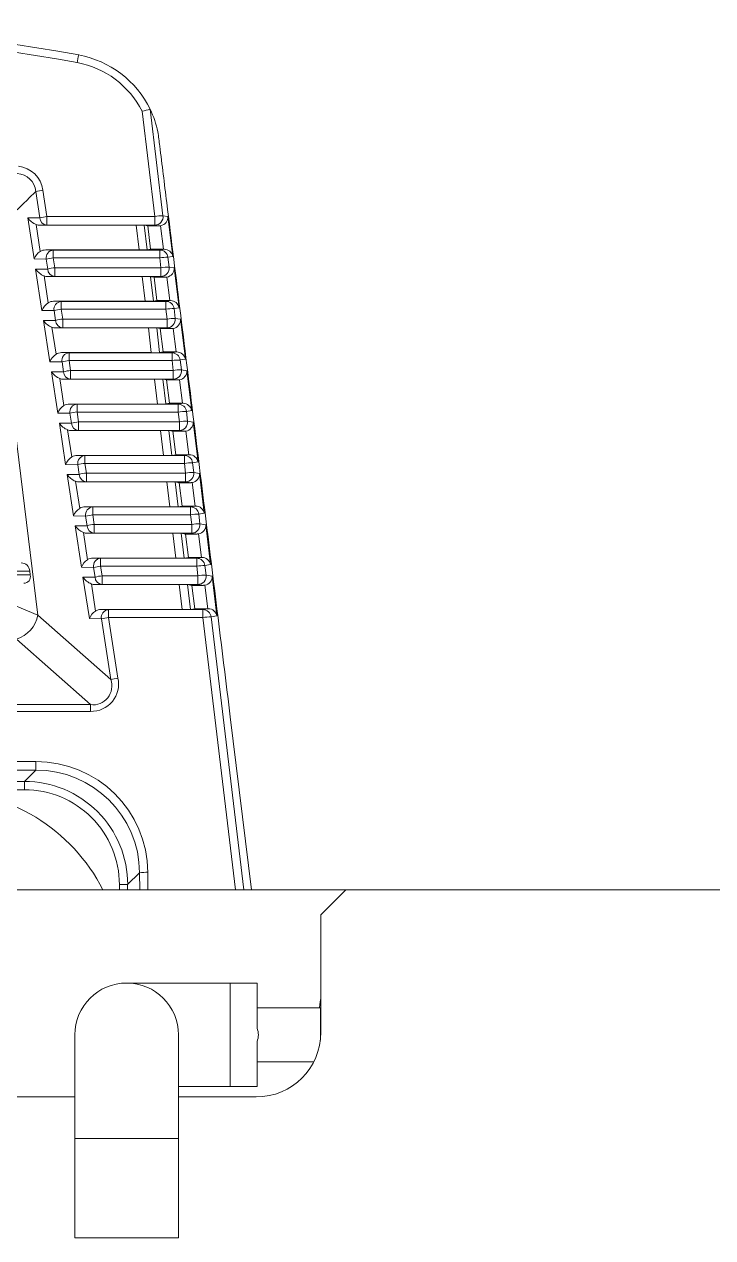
# Model space of a CAD drawing. Extents: x 7 to 113, y 1 to 87.
# Drawn here: x 49.349 to 50.18, y 40.438 to 41.903 of the extents above; entities that cross this region are included whole.
import ezdxf

# ---------------------------------------------------------------- set-up
doc = ezdxf.new("R2010")
doc.units = 0
doc.header["$MEASUREMENT"] = 0
doc.layers.add('OBJECT', color=7, linetype='CONTINUOUS')

msp = doc.modelspace()

# ---------------------------------------------------------------- linework, layer by layer
at = {"layer": 'OBJECT', "lineweight": 15}
for p, q in [((49.4915, 41.7982), (49.5068, 41.6713)), ((49.5167, 41.6719), (49.5012, 41.8006)), ((49.3633, 41.7013), (49.3681, 41.6697)), ((49.3767, 41.6713), (49.3719, 41.7029)), ((49.3536, 41.6695), (49.3681, 41.6697)), ((49.3612, 41.6199), (49.3536, 41.6695)), ((49.3767, 41.6713), (49.5068, 41.6713)), ((49.3767, 41.6607), (49.3767, 41.6713)), ((49.5068, 41.6607), (49.5068, 41.6713)), ((49.5167, 41.6719), (49.5226, 41.671)), ((49.5226, 41.671), (49.5285, 41.6229)), ((49.3637, 41.6614), (49.3687, 41.629)), ((49.3767, 41.6607), (49.3683, 41.6606)), ((49.4842, 41.6606), (49.3683, 41.6606)), ((49.5068, 41.6607), (49.3767, 41.6607)), ((49.4878, 41.6308), (49.4842, 41.6606)), ((49.4983, 41.6598), (49.4942, 41.6605)), ((49.4942, 41.6605), (49.4977, 41.6309)), ((49.4983, 41.6598), (49.5122, 41.6598)), ((49.5018, 41.6316), (49.4983, 41.6598)), ((49.5122, 41.6598), (49.5068, 41.6607)), ((49.5174, 41.6316), (49.5139, 41.66)), ((49.3657, 41.19), (49.3094, 41.6488)), ((49.3753, 41.6308), (49.3844, 41.6307)), ((49.3753, 41.6308), (49.4878, 41.6308)), ((49.3844, 41.6307), (49.3844, 41.6212)), ((49.3844, 41.6307), (49.5128, 41.6307)), ((49.3844, 41.6212), (49.3862, 41.6093)), ((49.5128, 41.6212), (49.3844, 41.6212)), ((49.4977, 41.6309), (49.5018, 41.6316)), ((49.5174, 41.6316), (49.5018, 41.6316)), ((49.5128, 41.6307), (49.5181, 41.6316)), ((49.5128, 41.6212), (49.5128, 41.6307)), ((49.5142, 41.6093), (49.5128, 41.6212)), ((49.5174, 41.6316), (49.5181, 41.6316)), ((49.5285, 41.6229), (49.5227, 41.6219)), ((49.5227, 41.6219), (49.5241, 41.61)), ((49.3758, 41.6196), (49.3612, 41.6199)), ((49.3631, 41.6075), (49.3776, 41.6077)), ((49.3707, 41.5578), (49.3631, 41.6075)), ((49.3776, 41.6077), (49.3758, 41.6196)), ((49.3862, 41.6093), (49.3862, 41.5988)), ((49.3862, 41.6093), (49.5142, 41.6093)), ((49.5142, 41.5988), (49.5142, 41.6093)), ((49.5241, 41.61), (49.5302, 41.609)), ((49.5302, 41.609), (49.5361, 41.5609)), ((49.3732, 41.5994), (49.3782, 41.567)), ((49.3862, 41.5988), (49.3778, 41.5986)), ((49.4916, 41.5986), (49.3778, 41.5986)), ((49.5142, 41.5988), (49.3862, 41.5988)), ((49.4952, 41.5688), (49.4916, 41.5986)), ((49.5059, 41.5978), (49.5016, 41.5985)), ((49.5016, 41.5985), (49.5052, 41.5689)), ((49.5059, 41.5978), (49.5198, 41.5978)), ((49.5094, 41.5696), (49.5059, 41.5978)), ((49.5198, 41.5978), (49.5142, 41.5988)), ((49.525, 41.5696), (49.5215, 41.598)), ((49.3848, 41.5688), (49.3939, 41.5687)), ((49.3848, 41.5688), (49.4952, 41.5688)), ((49.3939, 41.5687), (49.3939, 41.5592)), ((49.3939, 41.5687), (49.5202, 41.5687)), ((49.5052, 41.5689), (49.5094, 41.5696)), ((49.525, 41.5696), (49.5094, 41.5696)), ((49.5202, 41.5687), (49.5257, 41.5696)), ((49.5202, 41.5592), (49.5202, 41.5687)), ((49.525, 41.5696), (49.5257, 41.5696)), ((49.3853, 41.5576), (49.3707, 41.5578)), ((49.3872, 41.5457), (49.3853, 41.5576)), ((49.3939, 41.5592), (49.3958, 41.5473)), ((49.5202, 41.5592), (49.3939, 41.5592)), ((49.5216, 41.5473), (49.5202, 41.5592)), ((49.5361, 41.5609), (49.5301, 41.5599)), ((49.5301, 41.5599), (49.5316, 41.548)), ((49.5316, 41.548), (49.5378, 41.547)), ((49.3726, 41.5455), (49.3872, 41.5457)), ((49.3803, 41.4958), (49.3726, 41.5455)), ((49.3827, 41.5375), (49.3877, 41.5049)), ((49.3958, 41.5368), (49.3873, 41.5367)), ((49.4991, 41.5367), (49.3873, 41.5367)), ((49.3958, 41.5473), (49.3958, 41.5368)), ((49.3958, 41.5473), (49.5216, 41.5473)), ((49.5216, 41.5368), (49.3958, 41.5368)), ((49.5026, 41.5068), (49.4991, 41.5367)), ((49.5135, 41.5358), (49.5091, 41.5366)), ((49.5091, 41.5366), (49.5126, 41.5069)), ((49.5135, 41.5358), (49.5274, 41.5358)), ((49.517, 41.5076), (49.5135, 41.5358)), ((49.5216, 41.5368), (49.5216, 41.5473)), ((49.5274, 41.5358), (49.5216, 41.5368)), ((49.5326, 41.5076), (49.5291, 41.536)), ((49.5378, 41.547), (49.5438, 41.4989)), ((49.3943, 41.5068), (49.4034, 41.5066)), ((49.3943, 41.5068), (49.5026, 41.5068)), ((49.4034, 41.5066), (49.4034, 41.4972)), ((49.4034, 41.5066), (49.5277, 41.5066)), ((49.5126, 41.5069), (49.517, 41.5076)), ((49.5326, 41.5076), (49.517, 41.5076)), ((49.5277, 41.5066), (49.5333, 41.5076)), ((49.5277, 41.4972), (49.5277, 41.5066)), ((49.5326, 41.5076), (49.5333, 41.5076)), ((49.3949, 41.4956), (49.3803, 41.4958)), ((49.3967, 41.4838), (49.3949, 41.4956)), ((49.4034, 41.4972), (49.4053, 41.4853)), ((49.5277, 41.4972), (49.4034, 41.4972)), ((49.5291, 41.4853), (49.5277, 41.4972)), ((49.5438, 41.4989), (49.5376, 41.4979)), ((49.5376, 41.4979), (49.539, 41.486)), ((49.3821, 41.4835), (49.3967, 41.4838)), ((49.3898, 41.4338), (49.3821, 41.4835)), ((49.3922, 41.4755), (49.3972, 41.4429)), ((49.4053, 41.4748), (49.3968, 41.4747)), ((49.5065, 41.4747), (49.3968, 41.4747)), ((49.4053, 41.4853), (49.4053, 41.4748)), ((49.4053, 41.4853), (49.5291, 41.4853)), ((49.5291, 41.4748), (49.4053, 41.4748)), ((49.5101, 41.4447), (49.5065, 41.4747)), ((49.5211, 41.4738), (49.5165, 41.4746)), ((49.5165, 41.4746), (49.5201, 41.4448)), ((49.5291, 41.4748), (49.5291, 41.4853)), ((49.535, 41.4738), (49.5291, 41.4748)), ((49.539, 41.486), (49.5455, 41.485)), ((49.5455, 41.485), (49.5514, 41.4369)), ((49.5211, 41.4738), (49.535, 41.4738)), ((49.5246, 41.4456), (49.5211, 41.4738)), ((49.5402, 41.4456), (49.5367, 41.474)), ((49.5201, 41.4448), (49.5246, 41.4456)), ((49.5402, 41.4456), (49.5246, 41.4456)), ((49.5351, 41.4446), (49.5409, 41.4456)), ((49.5402, 41.4456), (49.5409, 41.4456)), ((49.4044, 41.4336), (49.3898, 41.4338)), ((49.4039, 41.4447), (49.413, 41.4446)), ((49.4039, 41.4447), (49.5101, 41.4447)), ((49.4062, 41.4218), (49.4044, 41.4336)), ((49.413, 41.4446), (49.413, 41.4351)), ((49.413, 41.4446), (49.5351, 41.4446)), ((49.413, 41.4351), (49.4148, 41.4234)), ((49.5351, 41.4351), (49.413, 41.4351)), ((49.5351, 41.4351), (49.5351, 41.4446)), ((49.5365, 41.4234), (49.5351, 41.4351)), ((49.5514, 41.4369), (49.545, 41.4358)), ((49.545, 41.4358), (49.5464, 41.4241)), ((49.3917, 41.4216), (49.4062, 41.4218)), ((49.3993, 41.3717), (49.3917, 41.4216)), ((49.4148, 41.4234), (49.4148, 41.4128)), ((49.4148, 41.4234), (49.5365, 41.4234)), ((49.5365, 41.4128), (49.5365, 41.4234)), ((49.5464, 41.4241), (49.5531, 41.423)), ((49.5531, 41.423), (49.559, 41.3749)), ((49.4017, 41.4135), (49.4067, 41.3809)), ((49.4148, 41.4128), (49.4063, 41.4127)), ((49.5139, 41.4127), (49.4063, 41.4127)), ((49.5365, 41.4128), (49.4148, 41.4128)), ((49.5175, 41.3827), (49.5139, 41.4127)), ((49.5288, 41.4118), (49.5239, 41.4126)), ((49.5239, 41.4126), (49.5275, 41.3828)), ((49.5288, 41.4118), (49.5426, 41.4118)), ((49.5322, 41.3836), (49.5288, 41.4118)), ((49.5426, 41.4118), (49.5365, 41.4128)), ((49.5478, 41.3836), (49.5444, 41.412)), ((49.4139, 41.3715), (49.3993, 41.3717)), ((49.4134, 41.3827), (49.4225, 41.3826)), ((49.4134, 41.3827), (49.5175, 41.3827)), ((49.4225, 41.3826), (49.4225, 41.3731)), ((49.4225, 41.3826), (49.5425, 41.3826)), ((49.4225, 41.3731), (49.4243, 41.3614)), ((49.5425, 41.3731), (49.4225, 41.3731)), ((49.5275, 41.3828), (49.5322, 41.3836)), ((49.5478, 41.3836), (49.5322, 41.3836)), ((49.5425, 41.3826), (49.5486, 41.3836)), ((49.5425, 41.3731), (49.5425, 41.3826)), ((49.5439, 41.3614), (49.5425, 41.3731)), ((49.5478, 41.3836), (49.5486, 41.3836)), ((49.559, 41.3749), (49.5525, 41.3738)), ((49.5525, 41.3738), (49.5539, 41.3621)), ((49.4012, 41.3596), (49.4157, 41.3598)), ((49.4088, 41.3097), (49.4012, 41.3596)), ((49.4157, 41.3598), (49.4139, 41.3715)), ((49.4243, 41.3614), (49.4243, 41.3509)), ((49.4243, 41.3614), (49.5439, 41.3614)), ((49.5439, 41.3509), (49.5439, 41.3614)), ((49.5539, 41.3621), (49.5607, 41.361)), ((49.5607, 41.361), (49.5666, 41.3129)), ((49.4112, 41.3516), (49.4163, 41.3188)), ((49.4243, 41.3509), (49.4158, 41.3507)), ((49.5214, 41.3507), (49.4158, 41.3507)), ((49.5439, 41.3509), (49.4243, 41.3509)), ((49.525, 41.3207), (49.5214, 41.3507)), ((49.5364, 41.3498), (49.5314, 41.3507)), ((49.5314, 41.3507), (49.535, 41.3208)), ((49.5364, 41.3498), (49.5502, 41.3498)), ((49.5398, 41.3216), (49.5364, 41.3498)), ((49.5502, 41.3498), (49.5439, 41.3509)), ((49.5555, 41.3216), (49.552, 41.35)), ((49.4229, 41.3207), (49.432, 41.3206)), ((49.4229, 41.3207), (49.525, 41.3207)), ((49.432, 41.3206), (49.432, 41.3111)), ((49.432, 41.3206), (49.55, 41.3206)), ((49.535, 41.3208), (49.5398, 41.3216)), ((49.5555, 41.3216), (49.5398, 41.3216)), ((49.55, 41.3206), (49.5562, 41.3216)), ((49.55, 41.3111), (49.55, 41.3206)), ((49.5555, 41.3216), (49.5562, 41.3216)), ((49.4234, 41.3095), (49.4088, 41.3097)), ((49.4252, 41.2978), (49.4234, 41.3095)), ((49.432, 41.3111), (49.4338, 41.2994)), ((49.55, 41.3111), (49.432, 41.3111)), ((49.4338, 41.2994), (49.4338, 41.2889)), ((49.4338, 41.2994), (49.5514, 41.2994)), ((49.5514, 41.2994), (49.55, 41.3111)), ((49.5514, 41.2889), (49.5514, 41.2994)), ((49.5666, 41.3129), (49.5599, 41.3118)), ((49.5599, 41.3118), (49.5613, 41.3001)), ((49.5613, 41.3001), (49.5683, 41.299)), ((49.5683, 41.299), (49.5742, 41.2509)), ((49.4107, 41.2976), (49.4252, 41.2978)), ((49.4183, 41.2477), (49.4107, 41.2976)), ((49.4207, 41.2896), (49.4258, 41.2568)), ((49.4338, 41.2889), (49.4253, 41.2888)), ((49.5288, 41.2888), (49.4253, 41.2888)), ((49.5514, 41.2889), (49.4338, 41.2889)), ((49.5324, 41.2587), (49.5288, 41.2888)), ((49.544, 41.2878), (49.5388, 41.2887)), ((49.5388, 41.2887), (49.5424, 41.2587)), ((49.544, 41.2878), (49.5579, 41.2878)), ((49.5474, 41.2596), (49.544, 41.2878)), ((49.5579, 41.2878), (49.5514, 41.2889)), ((49.5631, 41.2596), (49.5596, 41.288)), ((49.4324, 41.2587), (49.4415, 41.2585)), ((49.4324, 41.2587), (49.5324, 41.2587)), ((49.4415, 41.2585), (49.4415, 41.2491)), ((49.4415, 41.2585), (49.5574, 41.2585)), ((49.5424, 41.2587), (49.5474, 41.2596)), ((49.5631, 41.2596), (49.5474, 41.2596)), ((49.5574, 41.2585), (49.5638, 41.2596)), ((49.5574, 41.2491), (49.5574, 41.2585)), ((49.5631, 41.2596), (49.5638, 41.2596)), ((49.356, 41.2431), (48.6607, 41.2431)), ((49.3566, 41.2384), (49.356, 41.2431)), ((49.4329, 41.2475), (49.4183, 41.2477)), ((49.4347, 41.2359), (49.4329, 41.2475)), ((49.4415, 41.2491), (49.4433, 41.2375)), ((49.5574, 41.2491), (49.4415, 41.2491)), ((49.5588, 41.2375), (49.5574, 41.2491)), ((49.5742, 41.2509), (49.5673, 41.2497)), ((49.5673, 41.2497), (49.5687, 41.2381)), ((48.6601, 41.2384), (49.3566, 41.2384)), ((49.4202, 41.2357), (49.4347, 41.2359)), ((49.4279, 41.1857), (49.4202, 41.2357)), ((49.4303, 41.2276), (49.4353, 41.1948)), ((49.4433, 41.2269), (49.4349, 41.2268)), ((49.5362, 41.2268), (49.4349, 41.2268)), ((49.4433, 41.2375), (49.4433, 41.2269)), ((49.4433, 41.2375), (49.5588, 41.2375)), ((49.5588, 41.2269), (49.4433, 41.2269)), ((49.5399, 41.1966), (49.5362, 41.2268)), ((49.5516, 41.2258), (49.5462, 41.2267)), ((49.5462, 41.2267), (49.5498, 41.1967)), ((49.5516, 41.2258), (49.5655, 41.2258)), ((49.5551, 41.1976), (49.5516, 41.2258)), ((49.5588, 41.2269), (49.5588, 41.2375)), ((49.5655, 41.2258), (49.5588, 41.2269)), ((49.5707, 41.1976), (49.5672, 41.226)), ((49.5687, 41.2381), (49.5759, 41.237)), ((49.5759, 41.237), (49.5818, 41.1889)), ((49.3657, 41.19), (49.3106, 41.2129)), ((49.4419, 41.1966), (49.4511, 41.1965)), ((49.4419, 41.1966), (49.5399, 41.1966)), ((49.4511, 41.187), (49.4511, 41.1965)), ((49.4511, 41.1965), (49.5649, 41.1965)), ((49.5498, 41.1967), (49.5551, 41.1976)), ((49.5707, 41.1976), (49.5551, 41.1976)), ((49.5649, 41.1965), (49.5714, 41.1976)), ((49.5649, 41.187), (49.5649, 41.1965)), ((49.5707, 41.1976), (49.5714, 41.1976)), ((49.4537, 41.1122), (49.3657, 41.19)), ((49.4425, 41.1854), (49.4279, 41.1857)), ((49.4425, 41.1854), (49.4537, 41.1122)), ((49.4623, 41.1138), (49.4511, 41.187)), ((49.5649, 41.187), (49.4511, 41.187)), ((49.5649, 41.187), (49.6043, 40.8582)), ((49.5818, 41.1889), (49.5748, 41.1877)), ((49.6143, 40.8582), (49.5748, 41.1877)), ((49.3399, 41.1609), (49.4293, 41.0819)), ((48.5874, 41.0819), (49.4293, 41.0819)), ((49.4293, 41.0737), (49.4293, 41.0819)), ((49.4293, 41.0737), (48.5874, 41.0737)), ((49.5979, 41.0669), (49.6235, 40.8582)), ((48.6533, 41.0132), (49.3633, 41.0132)), ((49.3633, 41.0132), (49.3633, 41.0027)), ((49.3633, 41.0027), (48.6533, 41.0027)), ((49.3633, 41.0027), (49.3496, 40.989)), ((48.6671, 40.989), (49.3496, 40.989)), ((49.3496, 40.9791), (48.6671, 40.9791)), ((49.3496, 40.9791), (49.3496, 40.989)), ((49.4741, 40.8645), (49.4885, 40.8788)), ((49.4885, 40.8788), (49.4886, 40.8582)), ((49.4985, 40.8582), (49.4984, 40.8794)), ((49.4741, 40.8645), (49.4642, 40.8645)), ((49.4642, 40.8645), (49.4642, 40.8582)), ((49.4741, 40.8582), (49.4741, 40.8645)), ((48.6272, 40.8582), (49.7372, 40.8582)), ((49.7372, 40.8582), (49.7072, 40.8282)), ((50.6082, 40.8582), (49.7372, 40.8582)), ((49.7072, 40.6862), (49.7072, 40.8282)), ((49.5979, 40.7457), (49.4729, 40.7457)), ((49.6304, 40.7457), (49.5979, 40.7457)), ((49.5979, 40.6207), (49.5979, 40.7457)), ((49.6304, 40.7457), (49.6304, 40.7157)), ((49.6304, 40.6911), (49.6304, 40.7157)), ((49.7067, 40.7157), (49.6304, 40.7157)), ((49.7067, 40.6769), (49.7067, 40.7157)), ((49.4104, 40.6832), (49.4104, 40.5582)), ((49.5354, 40.5582), (49.5354, 40.6832)), ((49.6304, 40.6507), (49.6304, 40.6753)), ((49.6987, 40.6507), (49.6304, 40.6507)), ((49.6304, 40.6207), (49.6304, 40.6507)), ((49.5354, 40.6207), (49.5979, 40.6207)), ((49.5979, 40.6207), (49.6304, 40.6207)), ((48.6604, 40.6082), (49.4104, 40.6082)), ((49.5354, 40.6082), (49.6292, 40.6082)), ((49.4104, 40.5582), (49.4104, 40.4382)), ((49.4729, 40.5582), (49.4104, 40.5582)), ((49.5354, 40.5582), (49.4729, 40.5582)), ((49.5354, 40.4382), (49.5354, 40.5582)), ((49.4729, 40.4382), (49.4104, 40.4382)), ((49.5354, 40.4382), (49.4729, 40.4382))]:
    msp.add_line(p, q, dxfattribs=at)
at = {"layer": 'OBJECT', "lineweight": 15, "flags": 128}
msp.add_lwpolyline([(49.7072, 40.7271), (49.7065, 40.723), (49.7055, 40.7157)], dxfattribs=at)
at = {"layer": 'OBJECT', "lineweight": 15}
for centre, radius, start, end in [((49.0083, 39.6532), 2.25, 79.5863, 100.4137), ((49.0083, 39.6538), 2.24, 79.5863, 100.4137), ((49.6535, 41.815), 0.2439, 167.8963, 170.1241), ((49.3933, 41.7487), 0.11, 26.7863, 79.5863), ((49.3933, 41.7481), 0.12, 25.9218, 79.5863), ((49.5115, 41.7378), 0.0636, 99.3198, 108.3328), ((49.3933, 41.7481), 0.12, 12.1069, 25.922), ((49.3377, 41.6978), 0.0346, 8.4389, 82.5003), ((49.3394, 41.6991), 0.024, 5.2904, 86.6698), ((49.3881, 41.5905), 0.1135, 98.2264, 102.6392), ((49.3715, 41.6815), 0.0215, 213.9953, 248.8151), ((49.393, 41.5589), 0.1135, 98.226, 102.6396), ((49.3774, 41.67), 0.00928, 181.9162, 265.8072), ((49.5154, 41.6182), 0.0537, 88.6732, 99.288), ((49.5068, 41.6707), 0.01, 270.078, 6.9898), ((49.5121, 41.6704), 0.0106, 280.0036, 3.1254), ((49.3683, 41.6739), 0.0133, 249.8625, 270.0362), ((49.4865, 41.3355), 0.3251, 88.6473, 90.4107), ((49.5122, 41.6699), 0.01, 269.9993, 279.9517), ((49.3786, 41.6133), 0.0186, 122.3745, 159.2499), ((49.3752, 41.6183), 0.0125, 89.5761, 121.5574), ((49.3853, 41.6211), 0.0096, 95.3139, 188.9534), ((49.4006, 41.5089), 0.1135, 98.2261, 102.6396), ((49.4901, 41.9536), 0.3227, 269.5858, 271.3585), ((49.5128, 41.6207), 0.01, 6.9758, 89.9377), ((49.5214, 41.5682), 0.0537, 88.6741, 99.2875), ((49.5181, 41.621), 0.0106, 10.53, 89.7931), ((49.381, 41.6195), 0.0215, 213.9951, 248.8157), ((49.4025, 41.497), 0.1135, 98.2264, 102.6398), ((49.3869, 41.608), 0.00928, 181.9162, 265.8074), ((49.5142, 41.6088), 0.01, 270.0777, 6.9901), ((49.5229, 41.5563), 0.0537, 88.6744, 99.2868), ((49.5197, 41.6084), 0.0106, 280.0039, 3.1251), ((49.3778, 41.6119), 0.0133, 249.8608, 270.0371), ((49.4939, 41.2733), 0.3253, 88.6482, 90.4103), ((49.5198, 41.6079), 0.01, 269.9981, 279.9505), ((49.3881, 41.5512), 0.0186, 122.3751, 159.2493), ((49.3847, 41.5563), 0.0125, 89.5769, 121.5566), ((49.3948, 41.5591), 0.0096, 95.3136, 188.9535), ((49.4975, 41.8914), 0.3226, 269.5854, 271.3588), ((49.5202, 41.5587), 0.01, 6.9752, 89.9383), ((49.5257, 41.559), 0.0106, 10.5301, 89.7928), ((49.4102, 41.4468), 0.1135, 98.2266, 102.6391), ((49.5289, 41.5062), 0.0537, 88.6733, 99.2879), ((49.5216, 41.5468), 0.01, 270.0777, 6.99), ((49.5303, 41.4943), 0.0537, 88.6741, 99.2873), ((49.3905, 41.5575), 0.0215, 213.9949, 248.8158), ((49.3873, 41.55), 0.0133, 249.8606, 270.0377), ((49.412, 41.435), 0.1135, 98.2262, 102.6395), ((49.3964, 41.546), 0.00928, 181.9162, 265.8073), ((49.5014, 41.2113), 0.3253, 88.6481, 90.4102), ((49.5274, 41.5459), 0.01, 270.0001, 279.9497), ((49.5273, 41.5464), 0.0106, 280.0039, 3.125), ((49.3977, 41.4892), 0.0186, 122.3749, 159.2495), ((49.3942, 41.4943), 0.0125, 89.576, 121.5573), ((49.4043, 41.4971), 0.0096, 95.3138, 188.9534), ((49.505, 41.8294), 0.3227, 269.5857, 271.3588), ((49.5276, 41.4966), 0.01, 6.9758, 89.9379), ((49.5333, 41.497), 0.0106, 10.5299, 89.7931), ((49.4197, 41.3848), 0.1135, 98.2263, 102.6394), ((49.5363, 41.4442), 0.0537, 88.6738, 99.2873), ((49.4, 41.4956), 0.0215, 213.9945, 248.8159), ((49.3968, 41.488), 0.0133, 249.8618, 270.0365), ((49.4215, 41.373), 0.1135, 98.2263, 102.6395), ((49.4059, 41.4841), 0.00928, 181.9162, 265.8073), ((49.5088, 41.1495), 0.3252, 88.6476, 90.4106), ((49.5291, 41.4848), 0.01, 270.0777, 6.99), ((49.5377, 41.4323), 0.0537, 88.6739, 99.2873), ((49.5349, 41.4844), 0.0106, 280.0038, 3.1251), ((49.535, 41.4839), 0.01, 269.9987, 279.9511), ((49.5409, 41.435), 0.0106, 10.5301, 89.7929), ((49.4072, 41.4272), 0.0186, 122.3753, 159.2491), ((49.4038, 41.4322), 0.0125, 89.5764, 121.5568), ((49.4139, 41.4351), 0.0096, 95.3139, 188.9533), ((49.4292, 41.3228), 0.1135, 98.2266, 102.6393), ((49.5124, 41.7673), 0.3226, 269.5854, 271.3591), ((49.5351, 41.4346), 0.01, 6.9756, 89.9381), ((49.5438, 41.3821), 0.0537, 88.6742, 99.287), ((49.4095, 41.4336), 0.0215, 213.9951, 248.8155), ((49.431, 41.311), 0.1135, 98.2263, 102.6394), ((49.4155, 41.4221), 0.00928, 181.916, 265.8075), ((49.5365, 41.4228), 0.01, 270.0777, 6.99), ((49.5452, 41.3704), 0.0537, 88.6737, 99.2875), ((49.5425, 41.4224), 0.0106, 280.0034, 3.1253), ((49.4063, 41.426), 0.0133, 249.8615, 270.0368), ((49.5163, 41.0876), 0.3252, 88.6476, 90.4106), ((49.5426, 41.4219), 0.01, 269.9988, 279.9512), ((49.4167, 41.3652), 0.0186, 122.3749, 159.2495), ((49.4133, 41.3702), 0.0125, 89.5761, 121.5571), ((49.4234, 41.373), 0.0096, 95.3138, 188.9534), ((49.4387, 41.2608), 0.1135, 98.2263, 102.6394), ((49.5199, 41.7053), 0.3226, 269.5855, 271.359), ((49.5425, 41.3726), 0.01, 6.9756, 89.9381), ((49.5512, 41.3201), 0.0537, 88.674, 99.2871), ((49.5485, 41.373), 0.0106, 10.53, 89.7929), ((49.419, 41.3716), 0.0215, 213.9949, 248.8157), ((49.4405, 41.2491), 0.1135, 98.2262, 102.6396), ((49.425, 41.3601), 0.00928, 181.9162, 265.8073), ((49.5439, 41.3609), 0.01, 270.0777, 6.9898), ((49.5526, 41.3084), 0.0537, 88.674, 99.2873), ((49.5501, 41.3604), 0.0106, 280.0035, 3.1252), ((49.4158, 41.364), 0.0133, 249.8611, 270.0372), ((49.5237, 41.0255), 0.3252, 88.6477, 90.4104), ((49.5502, 41.3599), 0.01, 269.9995, 279.9505), ((49.4262, 41.3031), 0.0186, 122.3752, 159.2492), ((49.4228, 41.3082), 0.0125, 89.5763, 121.5569), ((49.4329, 41.311), 0.0096, 95.3139, 188.9533), ((49.5273, 41.6433), 0.3226, 269.5856, 271.3589), ((49.55, 41.3106), 0.01, 6.9756, 89.9381), ((49.5561, 41.311), 0.0106, 10.53, 89.793), ((49.4483, 41.1987), 0.1135, 98.2265, 102.6393), ((49.45, 41.1871), 0.1135, 98.2263, 102.6396), ((49.5587, 41.2581), 0.0537, 88.6741, 99.2871), ((49.5514, 41.2989), 0.01, 270.0777, 6.9898), ((49.5601, 41.2464), 0.0537, 88.674, 99.2872), ((49.5578, 41.2984), 0.0106, 280.0035, 3.1252), ((49.4285, 41.3097), 0.0215, 213.9947, 248.8157), ((49.4253, 41.3021), 0.0133, 249.8615, 270.0368), ((49.4345, 41.2982), 0.00928, 181.9161, 265.8071), ((49.5311, 40.9635), 0.3252, 88.6478, 90.4104), ((49.5579, 41.2979), 0.01, 270, 279.9503), ((49.4357, 41.2411), 0.0186, 122.3749, 159.2495), ((49.4323, 41.2462), 0.0125, 89.5762, 121.557), ((49.4424, 41.249), 0.0096, 95.3138, 188.9534), ((49.5347, 41.5813), 0.3226, 269.5856, 271.3589), ((49.5574, 41.2485), 0.01, 6.9756, 89.9381), ((49.5637, 41.249), 0.0106, 10.53, 89.7932), ((49.3453, 41.2424), 0.0107, 3.8777, 87.5054), ((49.4578, 41.1367), 0.1135, 98.2263, 102.6395), ((49.5661, 41.196), 0.0537, 88.674, 99.2872), ((49.3487, 41.2364), 0.00808, 270.3907, 13.7815), ((49.438, 41.2477), 0.0215, 213.9949, 248.8157), ((49.4348, 41.2401), 0.0133, 249.8611, 270.0371), ((49.4596, 41.1251), 0.1135, 98.2263, 102.6395), ((49.444, 41.2362), 0.00928, 181.9162, 265.8073), ((49.5386, 40.9016), 0.3252, 88.6478, 90.4105), ((49.5675, 41.1844), 0.0537, 88.674, 99.2872), ((49.5588, 41.2369), 0.01, 270.0777, 6.9898), ((49.5655, 41.2359), 0.01, 270, 279.9503), ((49.5654, 41.2364), 0.0106, 280.0035, 3.1252), ((49.4418, 41.1841), 0.0125, 89.5765, 121.5567), ((49.4519, 41.1869), 0.0096, 95.3137, 188.9537), ((49.5422, 41.5193), 0.3226, 269.5856, 271.3588), ((49.5649, 41.1865), 0.01, 6.9756, 89.9382), ((49.5714, 41.187), 0.0106, 10.5298, 89.7932), ((49.3289, 41.1967), 0.0374, 287.1839, 349.816), ((49.4453, 41.1791), 0.0186, 122.3753, 159.2491), ((49.4673, 41.0747), 0.1135, 98.2263, 102.6396), ((49.5735, 41.134), 0.0537, 88.674, 99.2872), ((49.4305, 41.1063), 0.0326, 267.8369, 13.2341), ((49.4323, 41.1044), 0.0228, 262.3931, 20.033), ((49.4785, 41.0015), 0.1135, 98.2263, 102.6395), ((49.3637, 40.8785), 0.1347, 0.3672, 90.1598), ((49.3638, 40.8781), 0.1247, 0.356, 90.213), ((49.2483, 40.7582), 0.22, 27.0357, 90), ((49.3497, 40.8646), 0.1245, 359.9722, 90.0278), ((49.3497, 40.8646), 0.1144, 359.9258, 90.0742), ((49.4965, 40.8216), 0.0578, 88.0801, 97.9797), ((49.4729, 40.6832), 0.0625, 90, 180), ((49.4729, 40.6832), 0.0625, 0, 90), ((49.6292, 40.6862), 0.078, 270, 0), ((49.6106, 40.6832), 0.0212, 338.1928, 21.8072)]:
    msp.add_arc(centre, radius, start, end, dxfattribs=at)
for points in [[(49.5012, 41.8006), (49.5013, 41.8006)], [(49.3094, 41.6488), (49.3633, 41.7013)]]:
    msp.add_open_spline(points, degree=1, dxfattribs=at)
msp.add_open_spline([(49.5107, 41.7733), (49.5114, 41.7676), (49.5149, 41.7392), (49.5297, 41.6198), (49.5581, 41.39), (49.5836, 41.1829), (49.5979, 41.0669)], degree=3, knots=[0, 0, 0, 0, 0.024148, 0.120739, 0.507103, 1, 1, 1, 1], dxfattribs=at)

doc.saveas('drawing.dxf')
